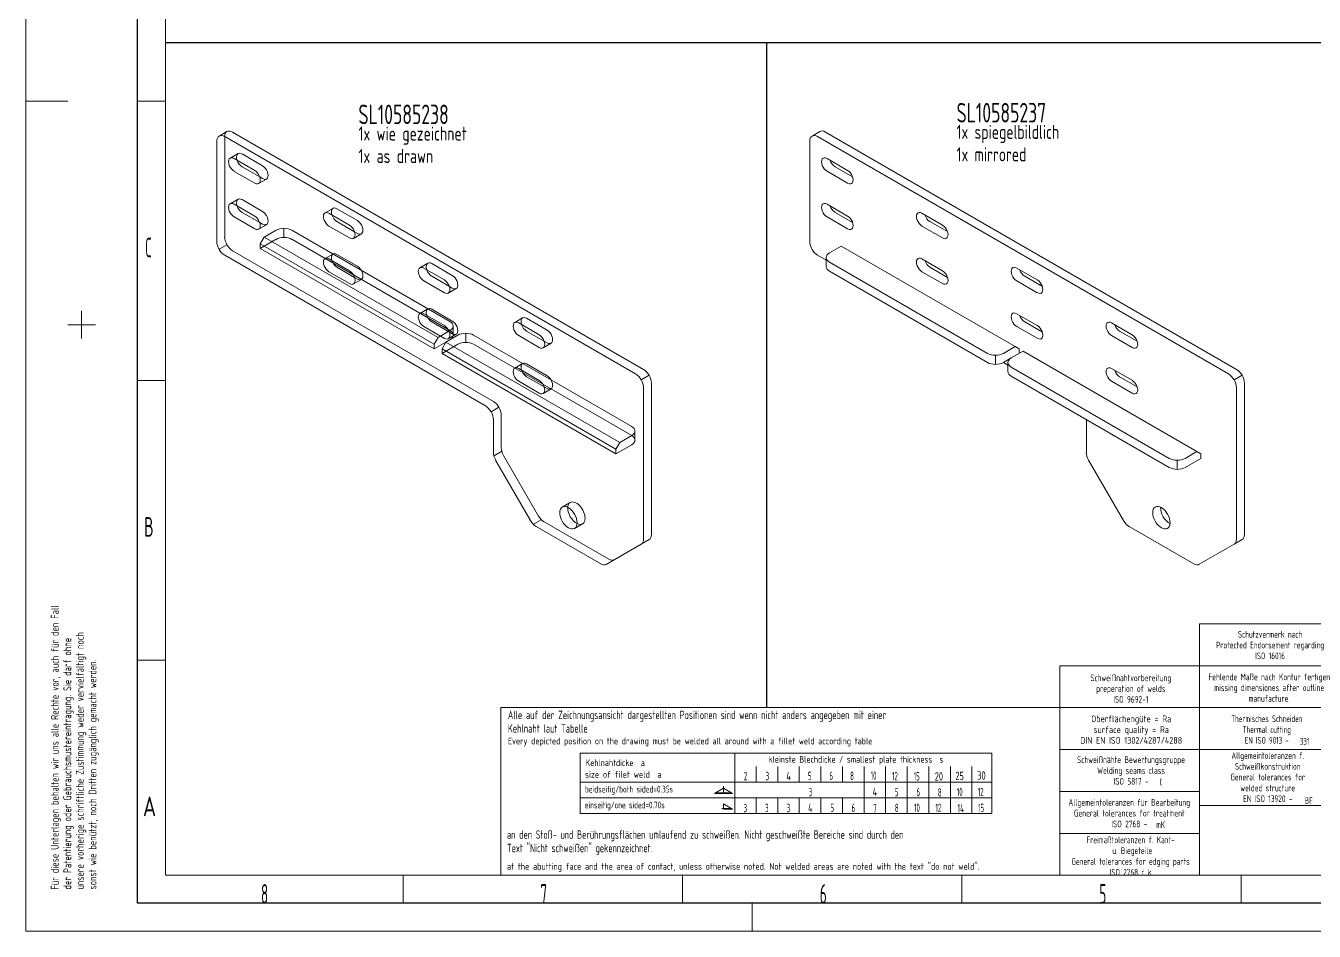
# Model space of a CAD drawing. Header units: millimetres. Extents: x 0 to 420, y 0 to 297.
# Drawn here: x 0 to 230.5, y 0 to 162 of the extents above; entities that cross this region are included whole.
import ezdxf
from ezdxf.lldxf.tags import DXFTag

# ---------------------------------------------------------------- set-up
doc = ezdxf.new("R2010")
doc.units = ezdxf.units.MM
for name, color, linetype, true_color in [('1', 7, 'Continuous', 0xffffff), ('101', 7, 'Continuous', 0xffffff), ('102', 7, 'Continuous', 0xffffff)]:
    doc.layers.add(name, color=color, linetype=linetype, true_color=true_color)
doc.styles.add('iso-1', font='isocp.shx')
tags = doc.linetypes.add('DASHED', pattern=[25.72, 12.86, -12.86]).pattern_tags.tags
tags[6:7] = [DXFTag(74, 4), DXFTag(75, 0), DXFTag(340, '0'), DXFTag(46, 0.0), DXFTag(50, 0.0), DXFTag(44, 0.0), DXFTag(45, 0.0)]
tags[4:5] = [DXFTag(74, 4), DXFTag(75, 0), DXFTag(340, '0'), DXFTag(46, 0.0), DXFTag(50, 0.0), DXFTag(44, 0.0), DXFTag(45, 0.0)]
tags = doc.linetypes.add('PHANTOM', pattern=[50.5, 18, -6.5, 6.5, -6.5, 6.5, -6.5]).pattern_tags.tags
tags[14:15] = [DXFTag(74, 4), DXFTag(75, 0), DXFTag(340, '0'), DXFTag(46, 0.0), DXFTag(50, 0.0), DXFTag(44, 0.0), DXFTag(45, 0.0)]
tags[12:13] = [DXFTag(74, 4), DXFTag(75, 0), DXFTag(340, '0'), DXFTag(46, 0.0), DXFTag(50, 0.0), DXFTag(44, 0.0), DXFTag(45, 0.0)]
tags[10:11] = [DXFTag(74, 4), DXFTag(75, 0), DXFTag(340, '0'), DXFTag(46, 0.0), DXFTag(50, 0.0), DXFTag(44, 0.0), DXFTag(45, 0.0)]
tags[8:9] = [DXFTag(74, 4), DXFTag(75, 0), DXFTag(340, '0'), DXFTag(46, 0.0), DXFTag(50, 0.0), DXFTag(44, 0.0), DXFTag(45, 0.0)]
tags[6:7] = [DXFTag(74, 4), DXFTag(75, 0), DXFTag(340, '0'), DXFTag(46, 0.0), DXFTag(50, 0.0), DXFTag(44, 0.0), DXFTag(45, 0.0)]
tags[4:5] = [DXFTag(74, 4), DXFTag(75, 0), DXFTag(340, '0'), DXFTag(46, 0.0), DXFTag(50, 0.0), DXFTag(44, 0.0), DXFTag(45, 0.0)]

# ---------------------------------------------------------------- blocks, each defined once
blk = doc.blocks.new('ISO2768', base_point=(185, 17.5))
at = {"layer": '1', "color": 4, "linetype": 'Continuous', "lineweight": 18}
for p, q in [((185, 25), (210, 25)), ((185, 25), (185, 17.5)), ((210, 25), (210, 17.5)), ((185, 17.5), (210, 17.5))]:
    blk.add_line(p, q, dxfattribs=at)
at = {"layer": '1', "color": 1, "linetype": 'Continuous', "lineweight": 13, "insert": (197.46, 18.59), "char_height": 1.2, "attachment_point": 8, "line_spacing_factor": 0.963855, "style": 'iso-1'}
blk.add_mtext('\\W0.7111;Allgemeintoleranzen für Bearbeitung\\PGeneral tolerances for treatment\\PISO 2768 -', dxfattribs=at)
at = {"layer": '1', "color": 3, "linetype": 'Continuous', "lineweight": 13, "insert": (202.29, 18.45), "char_height": 1.2, "attachment_point": 7, "line_spacing_factor": 0.963855, "style": 'iso-1'}
blk.add_mtext('\\W0.6563;mK', dxfattribs=at)
blk = doc.blocks.new('ISO16016', base_point=(210, 47.5))
at = {"layer": '1', "color": 4, "linetype": 'Continuous', "lineweight": 18}
for p, q in [((210, 55), (235, 55)), ((210, 55), (210, 47.5)), ((235, 55), (235, 47.5)), ((210, 47.5), (235, 47.5))]:
    blk.add_line(p, q, dxfattribs=at)
at = {"layer": '1', "color": 1, "linetype": 'Continuous', "lineweight": 13, "insert": (222.65, 48.66), "char_height": 1.2, "attachment_point": 8, "line_spacing_factor": 0.963855, "style": 'iso-1'}
blk.add_mtext('\\W0.6940;Schutzvermerk nach\\PProtected Endorsement regarding\\PISO 16016', dxfattribs=at)
blk = doc.blocks.new('Nach Kontur fertigen', base_point=(210, 40))
at = {"layer": '1', "color": 4, "linetype": 'Continuous', "lineweight": 18}
for p, q in [((210, 40), (210, 47.5)), ((210, 47.5), (235, 47.5)), ((235, 47.5), (235, 40)), ((235, 40), (210, 40))]:
    blk.add_line(p, q, dxfattribs=at)
at = {"layer": '1', "color": 1, "linetype": 'Continuous', "lineweight": 13, "insert": (222.5, 41.04), "char_height": 1.2, "attachment_point": 8, "line_spacing_factor": 0.963855, "style": 'iso-1'}
blk.add_mtext('\\W0.7060;Fehlende Maße nach Kontur fertigen\\Pmissing dimensiones after outline\\Pmanufacture.', dxfattribs=at)
blk = doc.blocks.new('ISO9013 - Thermisches Schneiden', base_point=(210, 32.5))
at = {"layer": '1', "color": 4, "linetype": 'Continuous', "lineweight": 18}
for p, q in [((210, 40), (235, 40)), ((210, 40), (210, 32.5)), ((235, 40), (235, 32.5)), ((210, 32.5), (235, 32.5))]:
    blk.add_line(p, q, dxfattribs=at)
at = {"layer": '1', "color": 1, "linetype": 'Continuous', "lineweight": 13, "insert": (222.06, 33.55), "char_height": 1.2, "attachment_point": 8, "line_spacing_factor": 0.963855, "style": 'iso-1'}
blk.add_mtext('\\W0.6723;Thermisches Schneiden\\PThermal cutting\\PEN ISO 9013 -', dxfattribs=at)
at = {"layer": '1', "color": 3, "linetype": 'Continuous', "lineweight": 13, "insert": (227.97, 33.37), "char_height": 1.2, "attachment_point": 7, "line_spacing_factor": 0.963855, "style": 'iso-1'}
blk.add_mtext('\\W0.6756;331', dxfattribs=at)
blk = doc.blocks.new('ISO9013 - Thermisches Schneiden [SBM]', base_point=(210, 32.5))
at = {"layer": '1', "color": 18, "linetype": 'Continuous', "lineweight": 13}
blk.add_blockref('ISO9013 - Thermisches Schneiden', (210, 32.5), dxfattribs=at)
blk = doc.blocks.new('ISO13920 - Allg_Tol_ f_ Schweißkonst_', base_point=(210, 22.5))
at = {"layer": '1', "color": 4, "linetype": 'Continuous', "lineweight": 18}
for p, q in [((210, 32.5), (235, 32.5)), ((210, 32.5), (210, 22.5)), ((235, 32.5), (235, 22.5)), ((210, 22.5), (235, 22.5))]:
    blk.add_line(p, q, dxfattribs=at)
at = {"layer": '1', "color": 1, "linetype": 'Continuous', "lineweight": 13, "insert": (222.23, 23.11), "char_height": 1.2, "attachment_point": 8, "line_spacing_factor": 0.963855, "style": 'iso-1'}
blk.add_mtext('\\W0.6988;Allgemeintoleranzen f.\\PSchweißkonstruktion\\PGeneral tolerances for\\Pwelded structure\\PEN ISO 13920 -', dxfattribs=at)
at = {"layer": '1', "color": 3, "linetype": 'Continuous', "lineweight": 13, "insert": (228.83, 22.78), "char_height": 1.2, "attachment_point": 7, "line_spacing_factor": 0.963855, "style": 'iso-1'}
blk.add_mtext('\\W0.6994;BF', dxfattribs=at)
blk = doc.blocks.new('ISO13920 - Allg_ Tol_ f_ Schweißkonst_ [SBM]', base_point=(210, 22.5))
at = {"layer": '1', "color": 18, "linetype": 'Continuous', "lineweight": 13}
blk.add_blockref('ISO13920 - Allg_Tol_ f_ Schweißkonst_', (210, 22.5), dxfattribs=at)
blk = doc.blocks.new('DIN_EN_ISO1302_A2', base_point=(185, 32.5))
at = {"layer": '1', "color": 4, "linetype": 'Continuous', "lineweight": 18}
for p, q in [((185, 40), (185, 32.5)), ((210, 40), (185, 40)), ((210, 32.5), (210, 40)), ((185, 32.5), (210, 32.5))]:
    blk.add_line(p, q, dxfattribs=at)
at = {"layer": '1', "color": 1, "linetype": 'Continuous', "lineweight": 13, "insert": (197.8, 33.54), "char_height": 1.2, "attachment_point": 8, "line_spacing_factor": 0.963855, "style": 'iso-1'}
blk.add_mtext('\\W0.8226;Oberflächengüte = Ra\\Psurface quality = Ra\\PDIN EN ISO 1302/4287/4288', dxfattribs=at)
blk = doc.blocks.new('ISO5817', base_point=(185, 25))
at = {"layer": '1', "color": 4, "linetype": 'Continuous', "lineweight": 18}
for p, q in [((185, 32.5), (185, 25)), ((185, 32.5), (210, 32.5)), ((210, 32.5), (210, 25)), ((185, 25), (210, 25))]:
    blk.add_line(p, q, dxfattribs=at)
at = {"layer": '1', "color": 1, "linetype": 'Continuous', "lineweight": 13, "insert": (197.77, 26.22), "char_height": 1.2, "attachment_point": 8, "line_spacing_factor": 0.963855, "style": 'iso-1'}
blk.add_mtext('\\W0.7101;Schweißnähte Bewertungsgruppe\\PWelding seams class\\PISO 5817 -', dxfattribs=at)
at = {"layer": '1', "color": 3, "linetype": 'Continuous', "lineweight": 13, "insert": (202.9, 26.08), "char_height": 1.2, "attachment_point": 7, "line_spacing_factor": 0.963855, "style": 'iso-1'}
blk.add_mtext('\\W0.5104;C', dxfattribs=at)
blk = doc.blocks.new('ISO9692-1', base_point=(185, 40))
at = {"layer": '1', "color": 4, "linetype": 'Continuous', "lineweight": 18}
for p, q in [((185, 40), (185, 47.5)), ((185, 47.5), (210, 47.5)), ((210, 47.5), (210, 40)), ((210, 40), (185, 40))]:
    blk.add_line(p, q, dxfattribs=at)
at = {"layer": '1', "color": 1, "linetype": 'Continuous', "lineweight": 13, "insert": (197.73, 40.87), "char_height": 1.2, "attachment_point": 8, "line_spacing_factor": 0.963855, "style": 'iso-1'}
blk.add_mtext('\\W0.7053;Schweißnahtvorbereitung\\Ppreperation of welds\\PISO 9692-1', dxfattribs=at)
blk = doc.blocks.new('Kehlnahttabelle [SBM]', base_point=(85, 10))
at = {"layer": '1', "color": 4, "linetype": 'Continuous', "lineweight": 18}
for p, q in [((185, 40), (85, 40)), ((85, 40), (85, 10)), ((185, 10), (185, 40)), ((130.69, 26.64), (130.69, 29.44)), ((134.55, 26.64), (134.55, 29.44)), ((138.41, 26.64), (138.41, 29.44)), ((142.28, 26.64), (142.28, 29.44)), ((146.14, 26.64), (146.14, 29.44)), ((150, 26.64), (150, 29.44)), ((153.86, 26.64), (153.86, 29.44)), ((157.73, 26.64), (157.73, 29.44)), ((161.59, 26.64), (161.59, 29.44)), ((165.45, 26.64), (165.45, 29.44)), ((169.31, 26.64), (169.31, 29.44)), ((124.86, 25.58), (123.26, 24.65)), ((124.86, 24.65), (124.86, 25.96)), ((126.46, 24.65), (124.86, 25.58)), ((150, 23.84), (150, 26.64)), ((153.86, 23.84), (153.86, 26.64)), ((157.73, 23.84), (157.73, 26.64)), ((161.59, 23.84), (161.59, 26.64)), ((165.45, 23.84), (165.45, 26.64)), ((169.31, 23.84), (169.31, 26.64)), ((123.26, 24.65), (126.46, 24.65)), ((123.53, 24.78), (126.19, 24.78)), ((130.69, 21.05), (130.69, 23.84)), ((134.55, 21.05), (134.55, 23.84)), ((138.41, 21.05), (138.41, 23.84)), ((142.28, 21.05), (142.28, 23.84)), ((146.14, 21.05), (146.14, 23.84)), ((150, 21.05), (150, 23.84)), ((153.86, 21.05), (153.86, 23.84)), ((157.73, 21.05), (157.73, 23.84)), ((161.59, 21.05), (161.59, 23.84)), ((165.45, 21.05), (165.45, 23.84)), ((169.31, 21.05), (169.31, 23.84)), ((124.57, 21.98), (126.16, 21.98)), ((124.83, 22.78), (126.43, 21.85)), ((124.83, 21.85), (124.83, 22.78)), ((126.43, 21.85), (124.83, 21.85)), ((85, 10), (185, 10))]:
    blk.add_line(p, q, dxfattribs=at)
at = {"layer": '1', "color": 3, "linetype": 'Continuous', "lineweight": 18}
for p, q in [((172.88, 31.83), (99.19, 31.83)), ((99.19, 31.83), (99.19, 21.05)), ((126.89, 31.83), (126.89, 21.05)), ((172.88, 21.05), (172.88, 31.83)), ((99.19, 26.64), (172.88, 26.64)), ((99.19, 23.84), (172.88, 23.84)), ((99.19, 21.05), (172.88, 21.05))]:
    blk.add_line(p, q, dxfattribs=at)
at = {"layer": '1', "color": 1, "linetype": 'Continuous', "lineweight": 13, "char_height": 1.5, "attachment_point": 7, "line_spacing_factor": 0.963855, "style": 'iso-1'}
for s, insert in [('\\W0.7657;Alle auf der Zeichnungsansicht dargestellten Positionen sind wenn nicht anders angegeben mit einer\\PKehlnaht laut Tabelle', (86.27, 35.53)), ('\\W0.7579;an den Stoß- und Berührungsflächen umlaufend zu schweißen. Nicht geschweißte Bereiche sind durch den\\PText "Nicht schweißen" gekennzeichnet. ', (86.11, 13.68))]:
    blk.add_mtext(s, dxfattribs=dict(at, insert=insert))
at = {"layer": '1', "color": 3, "linetype": 'Continuous', "lineweight": 13, "char_height": 1.2, "attachment_point": 7, "line_spacing_factor": 0.963855, "style": 'iso-1'}
for s, insert in [('\\W0.7706;Every depicted position on the drawing must be welded all around with a fillet weld according table', (86.27, 33.07)), ('\\W0.7612;Kehlnahtdicke  a', (100.17, 29.53)), ('\\W0.7603;kleinste Blechdicke / smallest plate thickness  s', (132.91, 29.79)), ('\\W0.7900;size of filet weld  a', (100.06, 27.45)), ('\\W0.7023;beidseitig/both sided=0.35s', (100.06, 24.45)), ('\\W0.6909;einseitig/one sided=0.70s', (100.03, 21.62)), ('\\W0.7834;at the abutting face and the area of contact, unless otherwise noted. Not welded areas are noted with the text "do not weld".', (86.11, 10.64))]:
    blk.add_mtext(s, dxfattribs=dict(at, insert=insert))
at = {"layer": '1', "color": 3, "linetype": 'Continuous', "lineweight": 18, "char_height": 1.5, "attachment_point": 7, "line_spacing_factor": 0.963855, "style": 'iso-1'}
for s, insert in [('\\W0.5404;2', (128.49, 27.01)), ('\\W0.5404;3', (132.37, 27.01)), ('\\W0.6380;4', (136.09, 27.01)), ('\\W0.5404;5', (139.96, 27.03)), ('\\W0.5404;6', (143.79, 27.07)), ('\\W0.5404;8', (147.51, 27.03)), ('\\W0.5232;10', (151.18, 27.09)), ('\\W0.5232;12', (155.02, 27)), ('\\W0.5232;15', (158.88, 26.96)), ('\\W0.6474;20', (162.65, 26.94)), ('\\W0.6474;25', (166.34, 27.03)), ('\\W0.6474;30', (170.26, 27.1)), ('\\W0.5404;3', (140.1, 24.14)), ('\\W0.6380;4', (151.53, 24.2)), ('\\W0.5404;5', (155.49, 24.14)), ('\\W0.5404;6', (159.37, 24.14)), ('\\W0.5404;8', (163.2, 24.07)), ('\\W0.5232;10', (166.6, 24.16)), ('\\W0.5232;12', (170.35, 24.16)), ('\\W0.5404;3', (128.43, 21.28)), ('\\W0.5404;3', (132.29, 21.3)), ('\\W0.5404;3', (136.17, 21.29)), ('\\W0.6380;4', (139.98, 21.32)), ('\\W0.5404;5', (143.97, 21.32)), ('\\W0.5404;6', (147.76, 21.32)), ('\\W0.5404;7', (151.63, 21.21)), ('\\W0.5404;8', (155.51, 21.32)), ('\\W0.5232;10', (158.95, 21.34)), ('\\W0.5232;12', (162.77, 21.3)), ('\\W0.5785;14', (166.69, 21.25)), ('\\W0.5232;15', (170.39, 21.3))]:
    blk.add_mtext(s, dxfattribs=dict(at, insert=insert))
blk = doc.blocks.new('ISO2768_kb - Freimaßtoleranzen f_ Kant- u_ Biegeteile', base_point=(185, 10))
at = {"layer": '1', "color": 4, "linetype": 'Continuous', "lineweight": 18}
for p, q in [((185, 17.5), (210, 17.5)), ((185, 17.5), (185, 10)), ((210, 17.5), (210, 10)), ((185, 10), (210, 10))]:
    blk.add_line(p, q, dxfattribs=at)
at = {"layer": '1', "color": 1, "linetype": 'Continuous', "lineweight": 13, "insert": (197.69, 9.96), "char_height": 1.2, "attachment_point": 8, "line_spacing_factor": 0.963855, "style": 'iso-1'}
blk.add_mtext('\\W0.6948;Freimaßtoleranzen f. Kant-\\P u. Biegeteile\\PGeneral tolerances for edging parts\\PISO 2768 c k', dxfattribs=at)

msp = doc.modelspace()

# ---------------------------------------------------------------- linework, layer by layer
at = {"layer": '1', "color": 4, "linetype": 'Continuous', "lineweight": 18}
for p, q in [((0, 0), (0, 297)), ((130, 5), (130, 0)), ((420, 0), (0, 0))]:
    msp.add_line(p, q, dxfattribs=at)
at = {"layer": '1', "color": 4, "linetype": 'Continuous', "lineweight": 25}
for p, q in [((20, 5), (20, 292)), ((415, 5), (20, 5))]:
    msp.add_line(p, q, dxfattribs=at)
at = {"layer": '1', "color": 1, "linetype": 'Continuous', "lineweight": 13}
for p, q in [((25, 287), (25, 10)), ((25, 148.5), (20, 148.5)), ((25, 98.5), (20, 98.5)), ((25, 48.5), (20, 48.5)), ((25, 10), (410, 10)), ((67.5, 10), (67.5, 5)), ((117.5, 10), (117.5, 5)), ((167.5, 10), (167.5, 5)), ((217.5, 10), (217.5, 5))]:
    msp.add_line(p, q, dxfattribs=at)
at = {"layer": '1', "color": 4, "linetype": 'PHANTOM', "lineweight": 25}
for p, q in [((25, 159), (243.46, 159)), ((132.57, 159), (132.57, 40))]:
    msp.add_line(p, q, dxfattribs=at)
at = {"layer": '1', "color": 1, "linetype": 'DASHED', "lineweight": 13}
msp.add_line((0, 148.5), (7.5, 148.5), dxfattribs=at)
at = {"layer": '1', "color": 7, "linetype": 'Continuous', "lineweight": 18}
for p, q in [((142.1, 143.06), (140.69, 142.25)), ((216.64, 100.51), (143.1, 142.96)), ((140.27, 141.33), (140.27, 123.37)), ((215.22, 99.69), (141.69, 142.15)), ((147.06, 136.1), (143.38, 138.23)), ((147.95, 134.94), (144.8, 136.76)), ((147.06, 133.82), (143.38, 135.94)), ((147.06, 127.94), (143.38, 130.06)), ((147.06, 125.65), (143.38, 127.78)), ((147.95, 126.77), (144.8, 128.59)), ((164.03, 126.31), (160.35, 128.43)), ((164.92, 125.14), (161.77, 126.96)), ((164.03, 124.02), (160.35, 126.14)), ((143.81, 121.33), (145.93, 122.55)), ((177.04, 104.59), (145.93, 122.55)), ((141.69, 120.92), (143.22, 120.03)), ((143.22, 120.51), (143.22, 118.88)), ((164.03, 118.14), (160.35, 120.26)), ((143.81, 119.69), (172.09, 103.36)), ((172.09, 101.73), (143.81, 118.06)), ((164.03, 115.86), (160.35, 117.98)), ((164.92, 116.97), (161.77, 118.8)), ((181, 116.51), (177.32, 118.63)), ((181, 114.22), (177.32, 116.35)), ((181.9, 115.34), (178.74, 117.16)), ((181, 108.34), (177.32, 110.47)), ((181.9, 107.17), (178.74, 109)), ((197.97, 106.71), (194.29, 108.83)), ((75.61, 107.28), (75.73, 107.35)), ((181, 106.06), (177.32, 108.18)), ((197.97, 104.42), (194.29, 106.55)), ((198.87, 105.54), (195.71, 107.36)), ((174.92, 103.36), (177.04, 104.59)), ((178.46, 103.77), (176.33, 102.55)), ((177.75, 104.18), (177.04, 104.59)), ((177.75, 103.36), (177.75, 104.18)), ((209.57, 85.81), (178.46, 103.77)), ((174.92, 101.73), (176.33, 102.55)), ((174.92, 101.73), (175.75, 101.25)), ((175.75, 101.73), (175.75, 100.1)), ((176.33, 100.91), (204.62, 84.58)), ((204.62, 82.95), (176.33, 99.28)), ((197.97, 98.55), (194.29, 100.67)), ((198.87, 97.38), (195.71, 99.2)), ((197.97, 96.26), (194.29, 98.38)), ((216.64, 70.16), (216.64, 97.24)), ((218.05, 70.97), (218.05, 98.06)), ((189.77, 85.67), (189.77, 91.52)), ((209.57, 85.81), (207.45, 84.58)), ((210.27, 85.4), (209.57, 85.81)), ((210.27, 84.58), (210.27, 85.4)), ((196.43, 73.46), (190.18, 84.27)), ((210.27, 84.58), (207.45, 82.95)), ((197.43, 72.41), (208.98, 65.73)), ((216.22, 69.24), (209.98, 65.64)), ((217.64, 70.06), (216.22, 69.24))]:
    msp.add_line(p, q, dxfattribs=at)
at = {"layer": '1', "color": 6, "linetype": 'DASHED', "lineweight": 13}
for p, q in [((42.66, 124.18), (44.78, 125.4)), ((46.19, 125.74), (46.19, 124.11)), ((75.89, 109.07), (47.61, 125.4)), ((41.95, 122.95), (42.66, 124.18)), ((41.95, 122.14), (44.78, 123.77)), ((41.95, 122.95), (41.95, 122.14)), ((73.06, 104.99), (41.95, 122.95)), ((42.66, 124.18), (73.77, 106.21)), ((47.61, 123.77), (75.89, 107.44)), ((41.95, 122.14), (73.06, 104.17)), ((73.77, 106.21), (73.06, 104.99)), ((73.77, 106.21), (75.61, 107.28)), ((75.73, 107.35), (75.89, 107.44)), ((76.48, 106.62), (76.48, 108.26)), ((73.06, 104.17), (75.18, 105.4)), ((73.06, 104.99), (73.06, 104.17))]:
    msp.add_line(p, q, dxfattribs=at)
at = {"layer": '1', "color": 4, "linetype": 'DASHED', "lineweight": 18}
for p, q in [((10, 111), (10, 106)), ((7.5, 108.5), (12.5, 108.5))]:
    msp.add_line(p, q, dxfattribs=at)
at = {"layer": '1', "color": 6, "linetype": 'Continuous', "lineweight": 13}
for p, q in [((173.51, 103.03), (173.51, 101.39)), ((216.22, 98.63), (217.64, 99.45)), ((206.03, 84.25), (206.03, 82.61)), ((217.64, 70.06), (216.23, 69.24))]:
    msp.add_line(p, q, dxfattribs=at)
at = {"layer": '1', "color": 7, "linetype": 'Continuous', "lineweight": 18}
for centre, major_axis, start_param, end_param in [((143.1, 141.33), (-1, 1.73), 5.497787, 6.283185), ((141.69, 140.51), (1, -1.73), 2.356194, 3.926991), ((143.38, 137.08), (-0.7, 1.21), 5.497787, 8.63938), ((144.8, 137.9), (-0.7, 1.21), 1.228265, 2.356194), ((147.06, 134.96), (-0.7, 1.21), 2.356194, 5.497787), ((143.38, 128.92), (-0.7, 1.21), 5.497787, 8.63938), ((144.8, 129.74), (-0.7, 1.21), 1.228265, 2.356194), ((147.06, 126.8), (-0.7, 1.21), 2.356194, 5.497787), ((160.35, 127.29), (-0.7, 1.21), 5.497787, 8.63938), ((161.77, 128.1), (-0.7, 1.21), 1.228265, 2.356194), ((164.03, 125.16), (-0.7, 1.21), 2.356194, 5.497787), ((141.69, 122.55), (1, -1.73), 3.926991, 5.497787), ((145.22, 120.51), (-2, 0), 5.497787, 7.068583), ((160.35, 119.12), (-0.7, 1.21), 5.497787, 8.63938), ((161.77, 119.94), (-0.7, 1.21), 1.228265, 2.356194), ((145.22, 118.88), (2, 0), 3.141593, 3.926991), ((164.03, 117), (-0.7, 1.21), 2.356194, 5.497787), ((177.32, 117.49), (-0.7, 1.21), 5.497787, 8.63938), ((178.74, 118.31), (-0.7, 1.21), 1.228265, 2.356194), ((181, 115.37), (-0.7, 1.21), 2.356194, 5.497787), ((177.32, 109.32), (-0.7, 1.21), 5.497787, 8.63938), ((178.74, 110.14), (-0.7, 1.21), 1.228265, 2.356194), ((194.29, 107.69), (-0.7, 1.21), 5.497787, 8.63938), ((195.71, 108.51), (-0.7, 1.21), 1.228265, 2.356194), ((181, 107.2), (-0.7, 1.21), 2.356194, 5.497787), ((197.97, 105.57), (-0.7, 1.21), 2.356194, 5.497787), ((173.51, 104.18), (-2, 0), 0.785398, 2.356194), ((173.51, 102.55), (2, 0), 3.926991, 5.497787), ((177.75, 101.73), (-2, 0), 5.497787, 7.068583), ((177.75, 100.1), (2, 0), 3.141593, 3.926991), ((194.29, 99.53), (-0.7, 1.21), 5.497787, 8.63938), ((195.71, 100.34), (-0.7, 1.21), 1.228265, 2.356194), ((215.22, 98.06), (1, -1.73), 0.785398, 2.356194), ((216.64, 98.87), (-1, 1.73), 3.926991, 5.497787), ((197.97, 97.4), (-0.7, 1.21), 2.356194, 5.497787), ((191.18, 84.85), (1, -1.73), 3.926991, 4.712389), ((206.03, 85.4), (-2, 0), 0.785398, 2.356194), ((206.03, 83.77), (2, 0), 3.926991, 5.497787), ((204.62, 74.79), (1.1, -1.91), 3.839812, 5.584966), ((197.43, 74.04), (1, -1.73), 4.712389, 5.497787), ((215.22, 70.97), (1, -1.73), 0, 0.785398), ((216.64, 71.79), (-1, 1.73), 3.141593, 3.926991), ((208.98, 67.37), (1, -1.73), 5.497787, 6.283185)]:
    msp.add_ellipse(centre, major_axis=major_axis, ratio=0.57735, start_param=start_param, end_param=end_param, dxfattribs=at)
at = {"layer": '1', "color": 6, "linetype": 'DASHED', "lineweight": 13}
for centre, major_axis, start_param, end_param in [((46.19, 124.59), (-2, 0), 3.926991, 5.497787), ((46.19, 122.95), (2, 0), 0.785398, 2.356194), ((74.48, 108.26), (-2, 0), 2.356194, 3.926991), ((74.48, 106.62), (2, 0), 5.497787, 7.068583)]:
    msp.add_ellipse(centre, major_axis=major_axis, ratio=0.57735, start_param=start_param, end_param=end_param, dxfattribs=at)
at = {"layer": '1', "color": 7, "linetype": 'Continuous', "lineweight": 18}
msp.add_ellipse((203.2, 73.97), major_axis=(1.1, -1.91), ratio=0.57735, dxfattribs=at)
at = {"layer": '101', "color": 7, "linetype": 'Continuous', "lineweight": 18}
for p, q in [((36, 143.06), (34.59, 142.24)), ((37, 142.96), (110.54, 100.5)), ((34.17, 123.36), (34.17, 141.32)), ((35.59, 142.14), (109.13, 99.68)), ((37.28, 138.22), (40.96, 136.1)), ((38.7, 136.75), (41.86, 134.93)), ((37.28, 135.93), (40.96, 133.81)), ((37.28, 130.06), (40.96, 127.93)), ((37.28, 127.77), (40.96, 125.65)), ((38.7, 128.59), (41.86, 126.76)), ((54.25, 128.42), (57.93, 126.3)), ((55.67, 126.95), (58.83, 125.13)), ((54.25, 126.14), (57.93, 124.01)), ((82.26, 93.97), (35.59, 120.91)), ((54.25, 120.26), (57.93, 118.14)), ((54.25, 117.97), (57.93, 115.85)), ((55.67, 118.79), (58.83, 116.97)), ((71.22, 118.63), (74.9, 116.5)), ((71.22, 116.34), (74.9, 114.22)), ((72.64, 117.16), (75.8, 115.33)), ((71.22, 110.46), (74.9, 108.34)), ((72.64, 108.99), (75.8, 107.17)), ((88.2, 108.83), (91.87, 106.7)), ((71.22, 108.17), (74.9, 106.05)), ((88.2, 106.54), (91.87, 104.42)), ((89.61, 107.36), (92.77, 105.53)), ((88.2, 100.66), (91.87, 98.54)), ((89.61, 99.19), (92.77, 97.37)), ((88.2, 98.38), (91.87, 96.25)), ((110.54, 97.23), (110.54, 70.15)), ((111.95, 98.05), (111.95, 70.97)), ((83.67, 91.52), (83.67, 85.66)), ((84.08, 84.27), (90.33, 73.46)), ((102.88, 65.73), (91.33, 72.4)), ((103.88, 65.63), (110.13, 69.23)), ((111.54, 70.05), (110.13, 69.23))]:
    msp.add_line(p, q, dxfattribs=at)
at = {"layer": '101', "color": 6, "linetype": 'DASHED', "lineweight": 13}
for p, q in [((35.59, 124.18), (35.59, 142.14)), ((38, 139.11), (36.58, 138.29)), ((38.7, 139.04), (42.37, 136.91)), ((41.66, 133.74), (43.07, 134.56)), ((41.86, 134.93), (42.37, 134.63)), ((38, 130.94), (36.58, 130.13)), ((38.7, 130.87), (42.37, 128.75)), ((54.97, 129.31), (53.55, 128.49)), ((55.67, 129.24), (59.35, 127.12)), ((41.66, 125.58), (43.07, 126.39)), ((41.86, 126.76), (42.37, 126.46)), ((58.63, 123.94), (60.05, 124.76)), ((58.83, 125.13), (59.35, 124.83)), ((34.72, 122.05), (36, 122.78)), ((83.67, 94.78), (37, 121.73)), ((54.97, 121.14), (53.55, 120.33)), ((55.67, 121.07), (59.35, 118.95)), ((71.94, 119.51), (70.52, 118.69)), ((72.64, 119.44), (76.32, 117.32)), ((58.63, 115.78), (60.05, 116.6)), ((58.83, 116.97), (59.35, 116.67)), ((75.8, 115.33), (76.32, 115.03)), ((75.6, 114.15), (77.02, 114.96)), ((71.94, 111.35), (70.52, 110.53)), ((72.64, 111.28), (76.32, 109.15)), ((88.91, 109.71), (87.5, 108.9)), ((89.61, 109.64), (93.29, 107.52)), ((75.6, 105.98), (77.02, 106.8)), ((75.8, 107.17), (76.32, 106.87)), ((92.57, 104.35), (93.99, 105.17)), ((92.77, 105.53), (93.29, 105.23)), ((88.91, 101.55), (87.5, 100.73)), ((89.61, 101.48), (93.29, 99.36)), ((92.57, 96.18), (93.99, 97)), ((92.77, 97.37), (93.29, 97.07)), ((84.67, 93.73), (83.39, 92.99)), ((85.08, 92.33), (85.08, 86.48)), ((83.9, 85.12), (85.17, 85.85)), ((85.5, 85.08), (91.74, 74.27)), ((97.42, 76.68), (96, 75.87)), ((90.97, 72.87), (92.25, 73.61)), ((104.3, 66.54), (92.74, 73.22)), ((98.2, 72.06), (99.62, 72.87)), ((103.88, 65.63), (105.29, 66.44))]:
    msp.add_line(p, q, dxfattribs=at)
at = {"layer": '101', "color": 6, "linetype": 'Continuous', "lineweight": 13}
for p, q in [((34.59, 121.97), (34.72, 122.05)), ((111.54, 99.44), (110.13, 98.63)), ((83.39, 92.99), (83.26, 92.91)), ((83.76, 85.04), (83.9, 85.12)), ((90.83, 72.79), (90.97, 72.87)), ((111.54, 70.05), (110.13, 69.24))]:
    msp.add_line(p, q, dxfattribs=at)
at = {"layer": '101', "color": 6, "linetype": 'DASHED', "lineweight": 13}
for centre, major_axis, start_param, end_param in [((37, 141.32), (-1, 1.73), 0, 0.785398), ((38.7, 137.89), (0.7, -1.21), 2.356194, 4.369857), ((42.37, 135.77), (0.7, -1.21), 5.497787, 8.63938), ((38.7, 129.73), (0.7, -1.21), 2.356194, 4.369857), ((55.67, 128.1), (0.7, -1.21), 2.356194, 4.369857), ((42.37, 127.61), (0.7, -1.21), 5.497787, 8.63938), ((59.35, 125.97), (0.7, -1.21), 5.497787, 8.63938), ((37, 123.36), (-1, 1.73), 0.785398, 2.356194), ((55.67, 119.93), (0.7, -1.21), 2.356194, 4.369857), ((59.35, 117.81), (0.7, -1.21), 5.497787, 8.63938), ((72.64, 118.3), (0.7, -1.21), 2.356194, 4.369857), ((76.32, 116.18), (0.7, -1.21), 5.497787, 8.63938), ((72.64, 110.13), (0.7, -1.21), 2.356194, 4.369857), ((76.32, 108.01), (0.7, -1.21), 5.497787, 8.63938), ((89.61, 108.5), (0.7, -1.21), 2.356194, 4.369857), ((93.29, 106.38), (0.7, -1.21), 5.497787, 8.63938), ((89.61, 100.34), (0.7, -1.21), 2.356194, 4.369857), ((93.29, 98.21), (0.7, -1.21), 5.497787, 8.63938), ((83.67, 93.15), (1, -1.73), 0.785398, 2.356194), ((86.5, 85.66), (-1, 1.73), 0.785398, 1.570796), ((98.52, 74.78), (-1.1, 1.91), 0, 0.698219), ((98.52, 74.78), (-1.1, 1.91), 3.926991, 6.283185), ((92.74, 74.85), (-1, 1.73), 1.570796, 2.356194), ((98.52, 74.78), (-1.1, 1.91), 2.443374, 3.926991), ((104.3, 68.18), (-1, 1.73), 2.356194, 3.141593)]:
    msp.add_ellipse(centre, major_axis=major_axis, ratio=0.57735, start_param=start_param, end_param=end_param, dxfattribs=at)
at = {"layer": '101', "color": 7, "linetype": 'Continuous', "lineweight": 18}
for centre, major_axis, start_param, end_param in [((37, 141.32), (-1, 1.73), 5.497787, 6.283185), ((35.59, 140.51), (1, -1.73), 2.356194, 3.926991), ((37.28, 137.08), (0.7, -1.21), 2.356194, 5.497787), ((38.7, 137.89), (0.7, -1.21), 4.369857, 5.497787), ((40.96, 134.96), (0.7, -1.21), 5.497787, 8.63938), ((37.28, 128.91), (0.7, -1.21), 2.356194, 5.497787), ((38.7, 129.73), (0.7, -1.21), 4.369857, 5.497787), ((40.96, 126.79), (0.7, -1.21), 5.497787, 8.63938), ((54.25, 127.28), (0.7, -1.21), 2.356194, 5.497787), ((55.67, 128.1), (0.7, -1.21), 4.369857, 5.497787), ((57.93, 125.16), (0.7, -1.21), 5.497787, 8.63938), ((35.59, 122.54), (1, -1.73), 3.926991, 5.497787), ((54.25, 119.12), (0.7, -1.21), 2.356194, 5.497787), ((55.67, 119.93), (0.7, -1.21), 4.369857, 5.497787), ((57.93, 116.99), (0.7, -1.21), 5.497787, 8.63938), ((71.22, 117.48), (0.7, -1.21), 2.356194, 5.497787), ((72.64, 118.3), (0.7, -1.21), 4.369857, 5.497787), ((74.9, 115.36), (0.7, -1.21), 5.497787, 8.63938), ((71.22, 109.32), (0.7, -1.21), 2.356194, 5.497787), ((72.64, 110.13), (0.7, -1.21), 4.369857, 5.497787), ((88.2, 107.68), (0.7, -1.21), 2.356194, 5.497787), ((89.61, 108.5), (0.7, -1.21), 4.369857, 5.497787), ((74.9, 107.19), (0.7, -1.21), 5.497787, 8.63938), ((91.87, 105.56), (0.7, -1.21), 5.497787, 8.63938), ((88.2, 99.52), (0.7, -1.21), 2.356194, 5.497787), ((89.61, 100.34), (0.7, -1.21), 4.369857, 5.497787), ((109.13, 98.05), (1, -1.73), 0.785398, 2.356194), ((110.54, 98.87), (-1, 1.73), 3.926991, 5.497787), ((91.87, 97.4), (0.7, -1.21), 5.497787, 8.63938), ((82.26, 92.33), (-1, 1.73), 3.926991, 5.497787), ((85.08, 84.85), (1, -1.73), 3.926991, 4.712389), ((98.52, 74.78), (-1.1, 1.91), 0.698219, 2.443374), ((91.33, 74.03), (1, -1.73), 4.712389, 5.497787), ((109.13, 70.97), (1, -1.73), 0, 0.785398), ((110.54, 71.78), (-1, 1.73), 3.141593, 3.926991), ((102.88, 67.36), (1, -1.73), 5.497787, 6.283185)]:
    msp.add_ellipse(centre, major_axis=major_axis, ratio=0.57735, start_param=start_param, end_param=end_param, dxfattribs=at)
msp.add_ellipse((97.1, 73.96), major_axis=(-1.1, 1.91), ratio=0.57735, dxfattribs=at)
at = {"layer": '102', "color": 6, "linetype": 'DASHED', "lineweight": 13}
for p, q in [((77.31, 106.62), (75.18, 105.4)), ((78.72, 106.96), (78.72, 105.33)), ((108.42, 90.29), (80.13, 106.62)), ((74.48, 104.17), (75.18, 105.4)), ((77.31, 104.99), (74.48, 103.36)), ((74.48, 104.17), (74.48, 103.36)), ((105.59, 86.21), (74.48, 104.17)), ((75.18, 105.4), (106.3, 87.44)), ((80.13, 104.99), (108.42, 88.66)), ((74.48, 103.36), (105.59, 85.39)), ((108.42, 88.66), (106.3, 87.44)), ((109, 87.84), (109, 89.48)), ((106.3, 87.44), (105.59, 86.21)), ((108.42, 87.03), (105.59, 85.39)), ((105.59, 86.21), (105.59, 85.39))]:
    msp.add_line(p, q, dxfattribs=at)
for centre, major_axis, start_param, end_param in [((78.72, 105.81), (-2, 0), 3.926991, 5.497787), ((78.72, 104.17), (2, 0), 0.785398, 2.356194), ((107, 89.48), (-2, 0), 2.356194, 3.926991), ((107, 87.84), (2, 0), 5.497787, 7.068583)]:
    msp.add_ellipse(centre, major_axis=major_axis, ratio=0.57735, start_param=start_param, end_param=end_param, dxfattribs=at)

# ---------------------------------------------------------------- block references
at = {"layer": '1', "color": 3, "linetype": 'Continuous', "lineweight": 13}
for name, p in [('ISO16016', (210, 47.5)), ('ISO9692-1', (185, 40)), ('Nach Kontur fertigen', (210, 40)), ('Kehlnahttabelle [SBM]', (85, 10)), ('DIN_EN_ISO1302_A2', (185, 32.5)), ('ISO5817', (185, 25)), ('ISO2768', (185, 17.5)), ('ISO2768_kb - Freimaßtoleranzen f_ Kant- u_ Biegeteile', (185, 10))]:
    msp.add_blockref(name, p, dxfattribs=at)
at = {"layer": '1', "color": 18, "linetype": 'Continuous', "lineweight": 13}
for name, p in [('ISO9013 - Thermisches Schneiden [SBM]', (210, 32.5)), ('ISO13920 - Allg_ Tol_ f_ Schweißkonst_ [SBM]', (210, 22.5))]:
    msp.add_blockref(name, p, dxfattribs=at)

# ---------------------------------------------------------------- texts
at = {"layer": '1', "color": 2, "linetype": 'Continuous', "lineweight": 18, "char_height": 3.5, "attachment_point": 7, "line_spacing_factor": 0.963855, "style": 'iso-1'}
for s, insert in [('\\W0.7290;SL10585238', (59.53, 144.37)), ('\\W0.7290;SL10585237', (166.55, 144.67))]:
    msp.add_mtext(s, dxfattribs=dict(at, insert=insert))
at = {"layer": '1', "color": 3, "linetype": 'Continuous', "lineweight": 13, "char_height": 2.5, "attachment_point": 7, "line_spacing_factor": 0.963855, "style": 'iso-1'}
for s, insert in [('\\W0.7938;1x wie gezeichnet\\P1x as drawn', (59.53, 137.42)), ('\\W0.7885;1x spiegelbildlich\\P1x mirrored', (166.55, 137.72))]:
    msp.add_mtext(s, dxfattribs=dict(at, insert=insert))
at = {"layer": '1', "color": 1, "linetype": 'Continuous', "lineweight": 13, "char_height": 3.5, "attachment_point": 7, "line_spacing_factor": 0.963855, "style": 'iso-1'}
for s, insert in [('\\W0.5104;C', (21.37, 120.57)), ('\\W0.6380;B', (21.17, 70.57)), ('\\W0.8300;A', (20.97, 20.57)), ('\\W0.5404;8', (42.09, 4.93)), ('\\W0.5404;7', (92.09, 4.93)), ('\\W0.5404;6', (142.09, 4.93)), ('\\W0.5404;5', (192.09, 4.93))]:
    msp.add_mtext(s, dxfattribs=dict(at, insert=insert))
at = {"layer": '1', "color": 1, "linetype": 'Continuous', "lineweight": 13, "insert": (13.06, 7.46), "char_height": 1.4, "attachment_point": 7, "rotation": 90, "line_spacing_factor": 0.963855, "style": 'iso-1'}
msp.add_mtext('\\W0.8424;Für diese Unterlagen behalten wir uns alle Rechte vor, auch für den Fall\\Pder Patentierung oder Gebrauchsmustereintragung. Sie darf ohne\\Punsere vorherige schriftliche Zustimmung weder vervielfältigt noch\\Psonst wie benützt, noch Dritten zugänglich gemacht werden.', dxfattribs=at)

doc.saveas('drawing.dxf')
